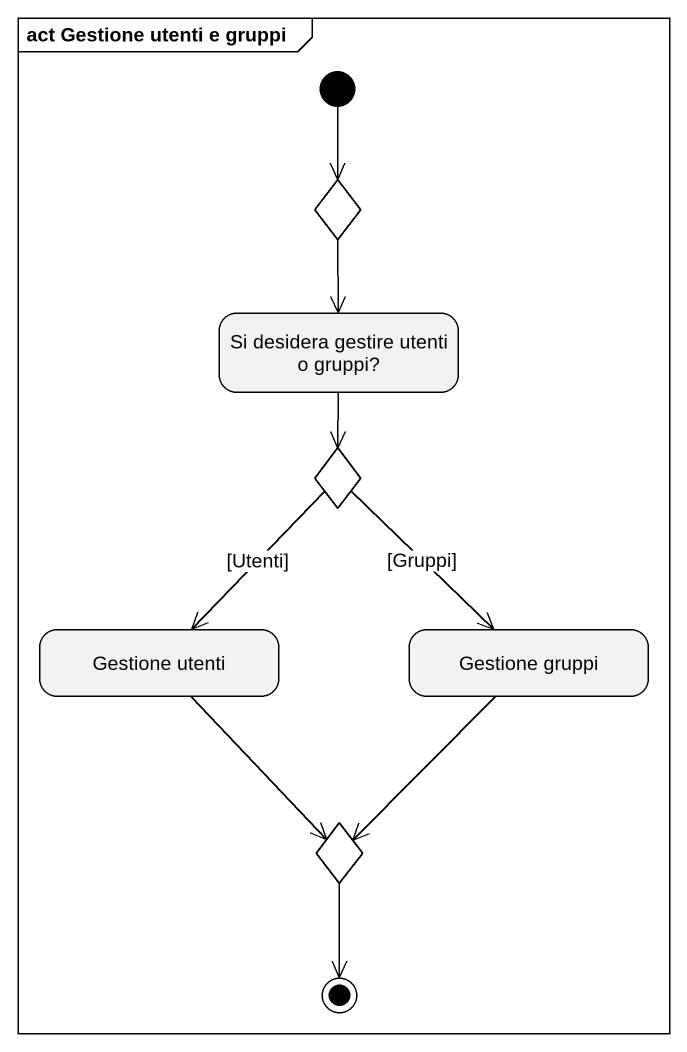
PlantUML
@startuml
mainframe act Gestione utenti e gruppi
hide empty description
state choice1 <<choice>>
state "Si desidera gestire utenti o gruppi?" as Si_desidera_gestire_utenti
state choice2 <<choice>>
state "Gestione utenti" as Gestione_utenti
state "Gestione gruppi" as Gestione_gruppi
state choice3 <<choice>>
[*] --> choice1
choice1 --> Si_desidera_gestire_utenti
Si_desidera_gestire_utenti --> choice2
choice2 --> Gestione_utenti : [Utenti]
choice2 --> Gestione_gruppi : [Gruppi]
Gestione_utenti --> choice3
Gestione_gruppi --> choice3
choice3 --> [*]
@enduml
